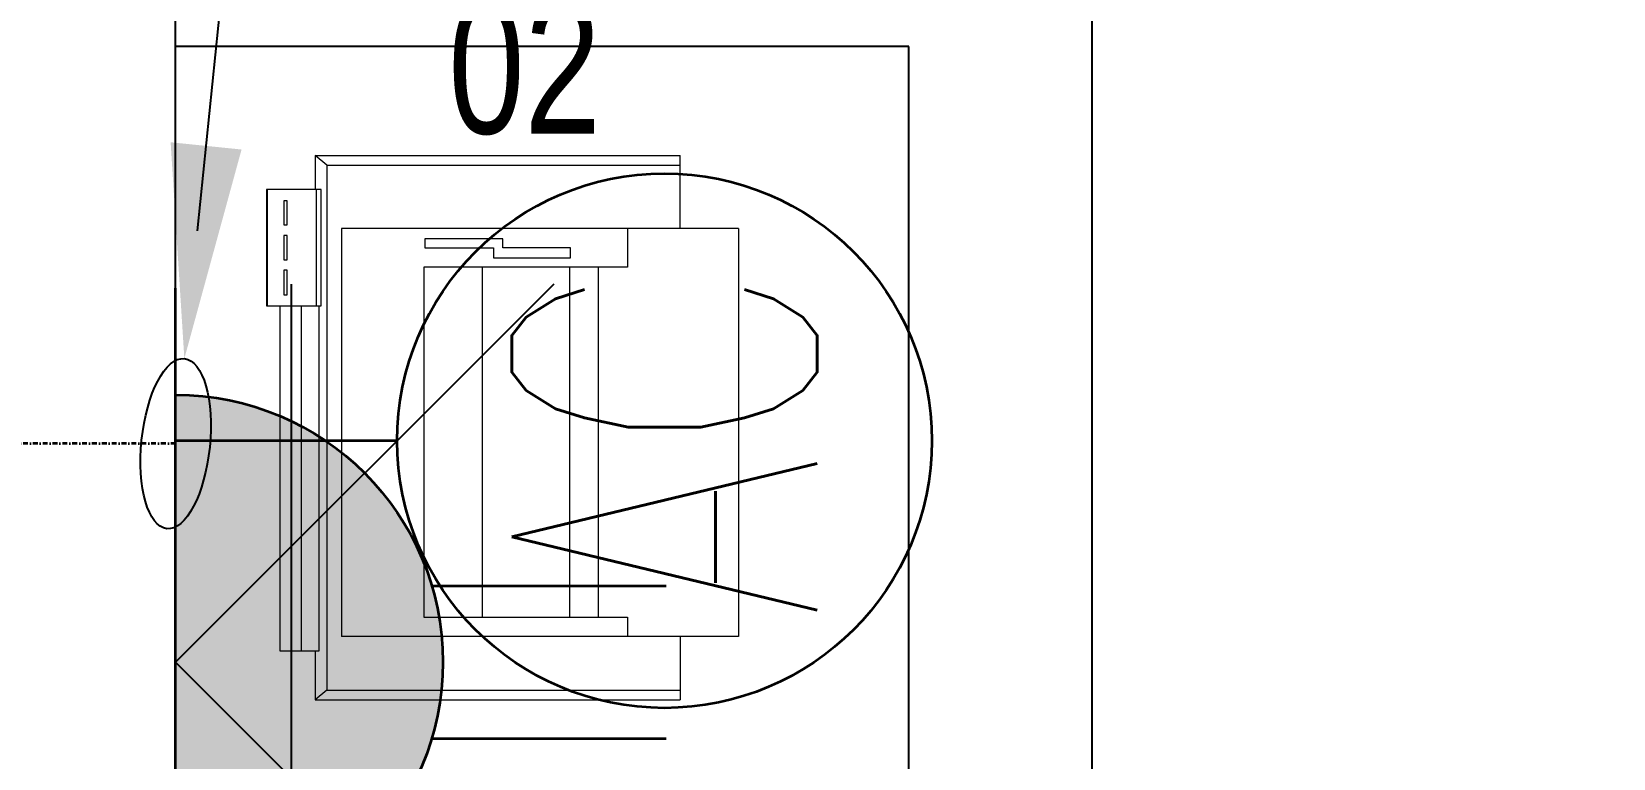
# Model space of a CAD drawing. Extents: x -178977 to 231842, y -29287 to 19916.
# Drawn here: x 25121 to 26157, y 3354 to 3830 of the extents above; entities that cross this region are included whole.
import ezdxf
from ezdxf import colors
from ezdxf.entities.mleader import LeaderData, LeaderLine
from ezdxf.enums import TextEntityAlignment as Align
from ezdxf.math import Vec2, Vec3

# ---------------------------------------------------------------- set-up
doc = ezdxf.new("R2010")
doc.units = 0
doc.header["$LTSCALE"] = 0.25
doc.linetypes.add('DASHDOT', pattern=[25.4, 12.7, -6.35, 0, -6.35])
for name, color, linetype, lineweight in [('01-First Floor-FUR$0$72_EGR_EQP_TAG', 142, 'Continuous', 5), ('01-First Floor-FUR$0$LOADING', 253, 'Continuous', 5), ('01-First Floor-FUR$0$Walls', 251, 'Continuous', 5), ('E-LITE-CIRC', 6, 'Continuous', 25), ('E-LITE-CLNG-CNDT', 6, 'DASHDOT', 35), ('E-LITE-EXIT-NUMB', 6, 'Continuous', 25), ('E-POWR-CIRC-NUMB', 6, 'Continuous', 25), ('E-POWR-CLNG-CNDT', 6, 'DASHDOT', 35), ('E-POWR-WALL @ 100', 4, 'Continuous', 35)]:
    doc.layers.add(name, color=color, linetype=linetype, lineweight=lineweight)
doc.layers.add('01-First Floor-FUR$0$FALSE CEILING', color=251, linetype='Continuous')
doc.layers.add('E-POWR-IDEN', color=101, linetype='Continuous')
doc.styles.add('01-First Floor-FUR$0$X3G_ENTITY_257CFD', font='swisscl.ttf', dxfattribs={"height": 200})
doc.styles.add('DC_SIMPLEX', font='SIMPLEX.shx', dxfattribs={"width": 0.7})

# ---------------------------------------------------------------- blocks, each defined once
blk = doc.blocks.new('01-First Floor-FUR$0$ITPPLT2C-P')
at = {"color": 0}
for p, q in [((0.0229, 0.0318), (0.2618, 0.0318)), ((0.0304, 0.0256), (0.0229, 0.0318)), ((0.0229, 0), (0.0229, 0.0318)), ((0.2618, -0.0096), (0.2618, 0.0318)), ((0.0304, -0.3182), (0.0304, 0.0256)), ((0.0304, 0.0256), (0.2618, 0.0256)), ((0, 0), (0, -0.2262)), ((0.0252, 0), (0, 0)), ((0.0139, 0), (0.0139, -0.2262)), ((0.0252, 0), (0.0139, 0)), ((0.0252, -0.2262), (0.0252, 0)), ((0.0401, -0.2769), (0.0401, -0.0096)), ((0.3, -0.0096), (0.0401, -0.0096)), ((0.2274, -0.0222), (0.2274, -0.0096)), ((0.3, -0.2769), (0.3, -0.0096)), ((0.0939, -0.2515), (0.0939, -0.0222)), ((0.0939, -0.0222), (0.2274, -0.0222)), ((0.1321, -0.2515), (0.1321, -0.0222)), ((0.1894, -0.2515), (0.1894, -0.0222)), ((0.2082, -0.2515), (0.2082, -0.0222)), ((-0.0091, -0.2262), (0.0267, -0.2262)), ((-0.0091, -0.3023), (-0.0091, -0.2262)), ((-0.0087, -0.2262), (0.0236, -0.2262)), ((-0.0087, -0.3023), (-0.0087, -0.2262)), ((0, -0.2262), (0.0252, -0.2262)), ((0.0139, -0.2262), (0.0252, -0.2262)), ((0.0236, -0.2262), (0.0236, -0.3023)), ((0.0267, -0.2262), (0.0267, -0.3023)), ((0.0023, -0.2495), (0.0023, -0.2334)), ((0.0023, -0.2334), (0.0045, -0.2334)), ((0.0045, -0.2334), (0.0045, -0.2495)), ((0.0045, -0.2495), (0.0023, -0.2495)), ((0.0023, -0.2721), (0.0023, -0.2562)), ((0.0023, -0.2562), (0.0045, -0.2562)), ((0.0045, -0.2562), (0.0045, -0.2721)), ((0.2274, -0.2515), (0.0939, -0.2515)), ((0.1395, -0.2575), (0.19, -0.2575)), ((0.1395, -0.2641), (0.1395, -0.2575)), ((0.19, -0.2575), (0.19, -0.2641)), ((0.2274, -0.2769), (0.2274, -0.2515)), ((0.0947, -0.2701), (0.0947, -0.2641)), ((0.0947, -0.2641), (0.1395, -0.2641)), ((0.19, -0.2641), (0.1457, -0.2641)), ((0.1457, -0.2641), (0.1457, -0.2701)), ((0.0045, -0.2721), (0.0023, -0.2721)), ((0.0023, -0.295), (0.0023, -0.2793)), ((0.0023, -0.2793), (0.0045, -0.2793)), ((0.0045, -0.2793), (0.0045, -0.295)), ((0.3, -0.2769), (0.0401, -0.2769)), ((0.1457, -0.2701), (0.0947, -0.2701)), ((0.2618, -0.2769), (0.2618, -0.3246)), ((0.0045, -0.295), (0.0023, -0.295)), ((0.0267, -0.3023), (-0.0091, -0.3023)), ((0.0236, -0.3023), (-0.0087, -0.3023)), ((0.0229, -0.3246), (0.0229, -0.3023)), ((0.0304, -0.3182), (0.0229, -0.3246)), ((0.0304, -0.3182), (0.2618, -0.3182)), ((0.0229, -0.3246), (0.2618, -0.3246))]:
    blk.add_line(p, q, dxfattribs=at)
blk = doc.blocks.new('01-First Floor-FUR')
at = {"layer": '01-First Floor-FUR$0$FALSE CEILING', "linetype": 'Continuous'}
blk.add_line((25815.6, 1440), (25815.6, 5010), dxfattribs=at)
at = {"layer": '01-First Floor-FUR$0$FALSE CEILING'}
for p, q in [((25695.6, 3820.4, -0.1), (25215.6, 3820.4, -0.1)), ((25695.6, 1919.5, -0.1), (25695.6, 3820.4, -0.1))]:
    blk.add_line(p, q, dxfattribs=at)
blk.add_lwpolyline([(29215.6, 1440), (25215.6, 1440), (25215.6, 5010), (29215.6, 5010)], close=True, dxfattribs=at)
at = {"layer": '01-First Floor-FUR$0$LOADING'}
for p, q in [((25695.6, 3820.4, -0.1), (25215.6, 3820.4, -0.1)), ((25695.6, 1919.5, -0.1), (25695.6, 3820.4, -0.1))]:
    blk.add_line(p, q, dxfattribs=at)
at = {"layer": '01-First Floor-FUR$0$Walls'}
blk.add_line((25215.6, 1440), (25215.6, 3930), dxfattribs=at)
at = {"layer": '01-First Floor-FUR$0$LOADING', "extrusion": (-7.77425e-06, -2.55393e-17, -1), "xscale": 1000, "yscale": 1000, "zscale": 1000, "rotation": 180}
blk.add_blockref('01-First Floor-FUR$0$ITPPLT2C-P', (-25284.1, 3424.5, -0.1), dxfattribs=at)
at = {"layer": '01-First Floor-FUR$0$72_EGR_EQP_TAG', "insert": (25444, 3850.9, -0.1), "char_height": 87.47, "attachment_point": 2, "style": '01-First Floor-FUR$0$X3G_ENTITY_257CFD'}
blk.add_mtext('02', dxfattribs=at)
blk = doc.blocks.new('*U182')
h = blk.add_hatch(color=253)
edge = h.paths.add_edge_path()
edge.add_line((-1.75, 0), (1.75, 0))
edge.add_arc((0, 0), 1.75, 180, 360, ccw=False)
for p, q in [((-0.5, -1.677), (-0.5, -3.211)), ((0.5, -1.677), (0.5, -3.211))]:
    blk.add_line(p, q)
blk.add_lwpolyline([(-1.75, 0, 1), (1.75, 0)], format="xyb", close=True)
at = {"layer": 'Defpoints'}
for p, q in [((-2.475, -2.475), (0, 0)), ((2.475, -2.475), (0, 0)), ((2.475, -0.758), (-2.475, -0.758))]:
    blk.add_line(p, q, dxfattribs=at)
at = {"layer": 'E-LITE-EXIT-NUMB', "style": 'DC_SIMPLEX', "width": 0.7, "flags": 8}
blk.add_attdef('TYPE', text='', height=2, rotation=360, dxfattribs=at).set_placement((-2.682, 5.238), align=Align.RIGHT)
blk.add_attdef('CIRCUIT', (2.682, 5.238), '', height=2, rotation=360, dxfattribs=at)
blk = doc.blocks.new('ARR0W')
at = {"color": 45}
blk.add_ellipse((0, 0), major_axis=(0.4, 0), ratio=0.4, dxfattribs=at)
at = {"color": 45, "ltscale": 0.5}
blk.add_solid([(-1.4, 0.1667), (-0.4, 0), (-1.4, -0.1667)], dxfattribs=at)
blk = doc.blocks.new('*U127')
for p, q in [((0, 1.45), (0, 0)), ((1, 0), (-1, 0))]:
    blk.add_line(p, q)
blk.add_circle((0, 3.2), 1.75)
at = {"layer": 'E-POWR-CIRC-NUMB', "style": 'DC_SIMPLEX', "width": 0.7, "flags": 8}
blk.add_attdef('CIRCUIT', (3.364, 5.671), '', height=2, rotation=360, dxfattribs=at)
at = {"layer": 'E-POWR-IDEN', "style": 'DC_SIMPLEX', "width": 0.7, "flags": 8}
blk.add_attdef('TYPE', text='', height=2, rotation=360, dxfattribs=at).set_placement((0, 3.2), align=Align.MIDDLE_CENTER)

msp = doc.modelspace()

# ---------------------------------------------------------------- linework, layer by layer
at = {"layer": 'E-POWR-CLNG-CNDT', "elevation": 0}
msp.add_lwpolyline([(25215.6, 3560.4), (23515.6, 3560.4)], dxfattribs=at)

# ---------------------------------------------------------------- block references
at = {"layer": 'E-LITE-CLNG-CNDT'}
msp.add_blockref('01-First Floor-FUR', (0, 0), dxfattribs=at)
at = {"layer": 'E-POWR-WALL @ 100'}
ref = msp.add_blockref('*U127', (25215.6, 3562.3, 0.1), dxfattribs=dict(at, xscale=100, yscale=100, zscale=100, rotation=270))
ref.add_attrib('TYPE', 'AC', dxfattribs={"layer": 'E-POWR-IDEN', "height": 200, "rotation": 90, "style": 'DC_SIMPLEX', "width": 0.7, "flags": 8}).set_placement((25535.6, 3562.3, 0.1), align=Align.MIDDLE_CENTER)
at = {"layer": 'E-POWR-WALL @ 100', "xscale": -100, "yscale": 100, "zscale": 100, "rotation": 90}
msp.add_blockref('*U182', (25215.6, 3417.4), dxfattribs=at)

# ---------------------------------------------------------------- leaders
at = {"layer": 'E-LITE-CIRC'}
ml = msp.add_multileader_mtext('Standard', dxfattribs=at)
ml.set_content('{\\Fdc_el_romans|c0;\\W0.8;TO\\Fromans|c0; \\Fsimplex|c0;PP-\\Fdc_el_romans|c0;F1\\Fsimplex|c0;/M48}', color=256, style='DC_SIMPLEX')
ml.set_leader_properties()
ml.set_arrow_properties(name='ARR0W')
ml.build(insert=Vec2(0, 0))
ml.multileader.update_dxf_attribs({"dogleg_length": 200, "arrow_head_size": 140, "scale": 100})
ctx = ml.context
ctx.base_point, ctx.scale, ctx.char_height, ctx.arrow_head_size, ctx.landing_gap_size, ctx.plane_origin, ctx.plane_x_axis, ctx.plane_y_axis = Vec3(23074.4, 4530, 0), 100, 200, 140, 140, Vec3(12871.9, -2795.1, 0), Vec3(1, -0.000001, 0), Vec3(0.000001, 1, 0)
ctx.text_align_type = 2
notes = []
notes.append((ctx, [(0, (1, 1, 0), (25314.7, 4530, 0), (-1, 0.000001, 0), 108.8, [(0, [(25215.6, 3560.4, 0)], 0, [])])]))
ctx.mtext.insert, ctx.mtext.text_direction, ctx.mtext.rotation, ctx.mtext.alignment, ctx.mtext.flow_direction = Vec3(25065.9, 4663.3, 0), Vec3(1, -0.000001, 0), 6.283185, 3, 5
for ctx, leaders in notes:
    for number, flags, end, landing, length, lines in leaders:
        leader = LeaderData()
        leader.index, (leader.has_last_leader_line, leader.has_dogleg_vector, leader.attachment_direction) = number, flags
        leader.last_leader_point, leader.dogleg_vector, leader.dogleg_length = Vec3(end), Vec3(landing), length
        for number, points, colour, breaks in lines:
            line = LeaderLine()
            line.index, line.vertices, line.color, line.breaks = number, Vec3.list(points), colors.encode_raw_color(colour), breaks
            leader.lines.append(line)
        ctx.leaders.append(leader)

doc.saveas('drawing.dxf')
